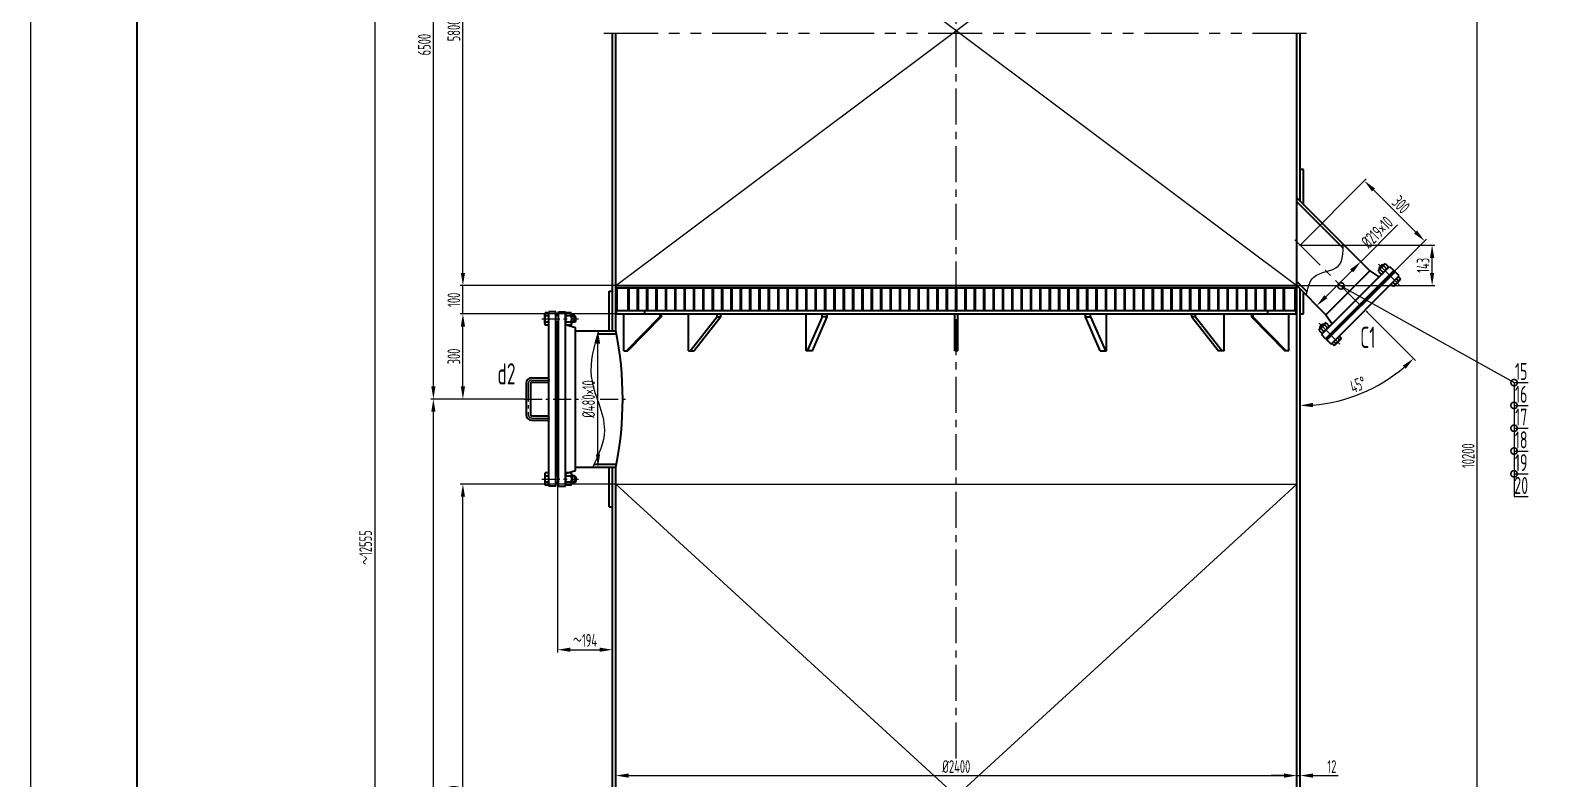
# Model space of a CAD drawing. Header units: millimetres. Extents: x 0 to 8910, y 0 to 12600.
# Drawn here: x 0 to 5369, y 7022 to 9661 of the extents above; entities that cross this region are included whole.
import ezdxf
from ezdxf.enums import TextEntityAlignment as Align

# ---------------------------------------------------------------- set-up
doc = ezdxf.new("R2010")
doc.units = ezdxf.units.MM
doc.linetypes.add('CENTERX2', pattern=[101.6, 63.5, -12.7, 12.7, -12.7])
doc.linetypes.add('PHANTOMX2', pattern=[127, 63.5, -12.7, 12.7, -12.7, 12.7, -12.7])
for name, color, linetype in [('中心线', 3, 'CENTERX2'), ('双点画线', 5, 'PHANTOMX2'), ('尺寸标注', 4, 'Continuous'), ('文字标注', 4, 'Continuous'), ('细实线', 1, 'Continuous')]:
    doc.layers.add(name, color=color, linetype=linetype)
doc.layers.add('粗实线', color=7, linetype='Continuous', lineweight=40)
doc.styles.get("Standard").update_dxf_attribs({"font": 'gbenor.shx', "width": 0.7, "bigfont": 'gbcbig.shx'})
doc.styles.add('文字标注', font='gbenor.shx', dxfattribs={"width": 0.7, "bigfont": 'gbcbig.shx'})
doc.dimstyles.new('ISO-25', dxfattribs={"dimscale": 15, "dimtxt": 3, "dimasz": 3, "dimexe": 0.625, "dimexo": 0, "dimtad": 1, "dimzin": 12, "dimdsep": 46, "dimtxsty": 'Standard', "dimcen": 3, "dimclrd": 256, "dimclre": 256, "dimclrt": 256, "dimadec": 0, "dimazin": 3, "dimtfac": 1, "dimtmove": 0, "dimatfit": 3, "dimldrblk": 'DOTSMALL', "dimfxl": 0, "dimlwd": -1, "dimarcsym": 0})

# ---------------------------------------------------------------- blocks, each defined once
blk = doc.blocks.new('*D5')
at = {"layer": 'Defpoints', "color": 0}
for p in [(1524.4, 8061.2), (2063.6, 8061.2), (2063.6, 5861.2)]:
    blk.add_point(p, dxfattribs=at)
at = {"layer": '尺寸标注', "lineweight": -2}
for p, q in [((2063.6, 8061.2), (1515, 8061.2)), ((2063.6, 5861.2), (1515, 5861.2))]:
    blk.add_line(p, q, dxfattribs=at)
at = {"layer": '尺寸标注'}
blk.add_line((1524.4, 5906.2), (1524.4, 8016.2), dxfattribs=at)
for points in [[(1516.9, 8016.2), (1531.9, 8016.2), (1524.4, 8061.2)], [(1516.9, 5906.2), (1531.9, 5906.2), (1524.4, 5861.2)]]:
    blk.add_solid(points, dxfattribs=at)
at = {"layer": '尺寸标注', "insert": (1492.5, 6961.2), "char_height": 45, "attachment_point": 5, "rotation": 90}
blk.add_mtext('2200', dxfattribs=at)
blk = doc.blocks.new('_DotSmall')
at = {"color": 0, "linetype": 'ByBlock', "const_width": 0.5}
blk.add_lwpolyline([(-0.0625, 0, 1), (0.0625, 0, 1)], format="xyb", close=True, dxfattribs=at)
blk = doc.blocks.new('*D6')
at = {"layer": 'Defpoints', "color": 0}
for p in [(1524.4, 10561.2), (2063.6, 10561.2), (2063.6, 8761.2)]:
    blk.add_point(p, dxfattribs=at)
at = {"layer": '尺寸标注', "lineweight": -2}
for p, q in [((2063.6, 10561.2), (1515, 10561.2)), ((2063.6, 8761.2), (1515, 8761.2))]:
    blk.add_line(p, q, dxfattribs=at)
at = {"layer": '尺寸标注'}
blk.add_line((1524.4, 8806.2), (1524.4, 10516.2), dxfattribs=at)
for points in [[(1516.9, 10516.2), (1531.9, 10516.2), (1524.4, 10561.2)], [(1516.9, 8806.2), (1531.9, 8806.2), (1524.4, 8761.2)]]:
    blk.add_solid(points, dxfattribs=at)
at = {"layer": '尺寸标注', "insert": (1492.5, 9661.2), "char_height": 45, "attachment_point": 5, "rotation": 90}
blk.add_mtext('5800', dxfattribs=at)
blk = doc.blocks.new('*D7')
at = {"layer": 'Defpoints', "color": 0}
for p in [(1420.4, 8361.2), (1740.8, 8361.2), (1740.8, 5511.2)]:
    blk.add_point(p, dxfattribs=at)
at = {"layer": '尺寸标注', "lineweight": -2}
for p, q in [((1740.8, 8361.2), (1411.1, 8361.2)), ((1740.8, 5511.2), (1411.1, 5511.2))]:
    blk.add_line(p, q, dxfattribs=at)
at = {"layer": '尺寸标注'}
blk.add_line((1420.4, 5556.2), (1420.4, 8316.2), dxfattribs=at)
for points in [[(1412.9, 8316.2), (1427.9, 8316.2), (1420.4, 8361.2)], [(1412.9, 5556.2), (1427.9, 5556.2), (1420.4, 5511.2)]]:
    blk.add_solid(points, dxfattribs=at)
at = {"layer": '尺寸标注', "insert": (1388.6, 6936.2), "char_height": 45, "attachment_point": 5, "rotation": 90}
blk.add_mtext('2850', dxfattribs=at)
blk = doc.blocks.new('*D8')
at = {"layer": 'Defpoints', "color": 0}
for p in [(1420.4, 10861.2), (1740.8, 10861.2), (1740.8, 8361.2)]:
    blk.add_point(p, dxfattribs=at)
at = {"layer": '尺寸标注', "lineweight": -2}
for p, q in [((1740.8, 10861.2), (1411.1, 10861.2)), ((1740.8, 8361.2), (1411.1, 8361.2))]:
    blk.add_line(p, q, dxfattribs=at)
at = {"layer": '尺寸标注'}
blk.add_line((1420.4, 8406.2), (1420.4, 10816.2), dxfattribs=at)
for points in [[(1412.9, 10816.2), (1427.9, 10816.2), (1420.4, 10861.2)], [(1412.9, 8406.2), (1427.9, 8406.2), (1420.4, 8361.2)]]:
    blk.add_solid(points, dxfattribs=at)
at = {"layer": '尺寸标注', "insert": (1388.6, 9611.2), "char_height": 45, "attachment_point": 5, "rotation": 90}
blk.add_mtext('6500', dxfattribs=at)
blk = doc.blocks.new('*D9')
at = {"layer": 'Defpoints', "color": 0}
for p in [(4475.6, 11261.2), (5100, 11261.2), (4475.6, 5061.2)]:
    blk.add_point(p, dxfattribs=at)
at = {"layer": '尺寸标注', "lineweight": -2}
for p, q in [((4475.6, 11261.2), (5109.3, 11261.2)), ((4475.6, 5061.2), (5109.3, 5061.2))]:
    blk.add_line(p, q, dxfattribs=at)
at = {"layer": '尺寸标注'}
blk.add_line((5100, 5106.2), (5100, 11216.2), dxfattribs=at)
for points in [[(5092.5, 11216.2), (5107.5, 11216.2), (5100, 11261.2)], [(5092.5, 5106.2), (5107.5, 5106.2), (5100, 5061.2)]]:
    blk.add_solid(points, dxfattribs=at)
at = {"layer": '尺寸标注', "insert": (5068.1, 8161.2), "char_height": 45, "attachment_point": 5, "rotation": 90}
blk.add_mtext('10200', dxfattribs=at)
blk = doc.blocks.new('*D10')
at = {"layer": 'Defpoints', "color": 0}
for p in [(3104.1, 12113.2), (1214.4, 3561.2), (1977.6, 3561.2)]:
    blk.add_point(p, dxfattribs=at)
at = {"layer": '尺寸标注', "lineweight": -2}
for p, q in [((3104.1, 12113.2), (1205, 12113.2)), ((1977.6, 3561.2), (1205, 3561.2))]:
    blk.add_line(p, q, dxfattribs=at)
at = {"layer": '尺寸标注'}
blk.add_line((1214.4, 12068.2), (1214.4, 3606.2), dxfattribs=at)
for points in [[(1206.9, 12068.2), (1221.9, 12068.2), (1214.4, 12113.2)], [(1206.9, 3606.2), (1221.9, 3606.2), (1214.4, 3561.2)]]:
    blk.add_solid(points, dxfattribs=at)
at = {"layer": '尺寸标注', "insert": (1181.2, 7837.2), "char_height": 45, "attachment_point": 5, "rotation": 90}
blk.add_mtext('～12555', dxfattribs=at)
blk = doc.blocks.new('*D18')
at = {"layer": 'Defpoints', "color": 0}
for p in [(4914.3, 8918.5), (4475.6, 8904.1), (4687.8, 8692)]:
    blk.add_point(p, dxfattribs=at)
at = {"layer": '尺寸标注', "lineweight": -2}
for p, q in [((4475.6, 8904.1), (4708.8, 9137.3)), ((4687.8, 8692), (4921, 8925.2))]:
    blk.add_line(p, q, dxfattribs=at)
at = {"layer": '尺寸标注'}
blk.add_line((4734, 9098.8), (4882.5, 8950.3), dxfattribs=at)
for points in [[(4739.3, 9104.1), (4728.7, 9093.5), (4702.2, 9130.7)], [(4887.8, 8955.6), (4877.2, 8945), (4914.3, 8918.5)]]:
    blk.add_solid(points, dxfattribs=at)
at = {"layer": '尺寸标注', "insert": (4830.8, 9047.1), "char_height": 45, "attachment_point": 5, "rotation": 315}
blk.add_mtext('300', dxfattribs=at)
blk = doc.blocks.new('*D21')
at = {"layer": 'Defpoints', "color": 0}
for p in [(1524.4, 8661.2), (2065.6, 8661.2), (1740.8, 8361.2)]:
    blk.add_point(p, dxfattribs=at)
at = {"layer": '尺寸标注', "lineweight": -2}
for p, q in [((2065.6, 8661.2), (1515, 8661.2)), ((1740.8, 8361.2), (1515, 8361.2))]:
    blk.add_line(p, q, dxfattribs=at)
at = {"layer": '尺寸标注'}
blk.add_line((1524.4, 8406.2), (1524.4, 8616.2), dxfattribs=at)
for points in [[(1516.9, 8616.2), (1531.9, 8616.2), (1524.4, 8661.2)], [(1516.9, 8406.2), (1531.9, 8406.2), (1524.4, 8361.2)]]:
    blk.add_solid(points, dxfattribs=at)
at = {"layer": '尺寸标注', "insert": (1492.5, 8511.2), "char_height": 45, "attachment_point": 5, "rotation": 90}
blk.add_mtext('300', dxfattribs=at)
blk = doc.blocks.new('*D23')
at = {"layer": 'Defpoints', "color": 0}
for p in [(1524.4, 8761.2), (2063.6, 8761.2), (2065.6, 8661.2)]:
    blk.add_point(p, dxfattribs=at)
at = {"layer": '尺寸标注', "lineweight": -2}
for p, q in [((2063.6, 8761.2), (1515, 8761.2)), ((2065.6, 8661.2), (1515, 8661.2))]:
    blk.add_line(p, q, dxfattribs=at)
at = {"layer": '尺寸标注'}
blk.add_line((1524.4, 8661.2), (1524.4, 8761.2), dxfattribs=at)
at = {"layer": '尺寸标注', "insert": (1492.5, 8711.2), "char_height": 45, "attachment_point": 5, "rotation": 90}
blk.add_mtext('100', dxfattribs=at)
blk = doc.blocks.new('*D27')
at = {"layer": 'Defpoints', "color": 0}
for p in [(1857.9, 8096.2), (2051.6, 7476.9), (2051.6, 7476.9)]:
    blk.add_point(p, dxfattribs=at)
at = {"layer": '尺寸标注', "lineweight": -2}
for p, q in [((1857.9, 8096.2), (1857.9, 7467.5)), ((2051.6, 7476.9), (2051.6, 7467.5))]:
    blk.add_line(p, q, dxfattribs=at)
at = {"layer": '尺寸标注'}
blk.add_line((1902.9, 7476.9), (2006.6, 7476.9), dxfattribs=at)
for points in [[(1902.9, 7484.4), (1902.9, 7469.4), (1857.9, 7476.9)], [(2006.6, 7484.4), (2006.6, 7469.4), (2051.6, 7476.9)]]:
    blk.add_solid(points, dxfattribs=at)
at = {"layer": '尺寸标注', "insert": (1954.8, 7510), "char_height": 45, "attachment_point": 5}
blk.add_mtext('～194', dxfattribs=at)
blk = doc.blocks.new('*D38')
at = {"layer": 'Defpoints', "color": 0}
for p in [(2000.5, 8601.2), (2000.5, 8601.2), (2000.5, 8121.2)]:
    blk.add_point(p, dxfattribs=at)
at = {"layer": '尺寸标注', "lineweight": -2}
for p, q in [((2000.5, 8601.2), (1991.1, 8601.2)), ((2000.5, 8121.2), (2009.8, 8121.2))]:
    blk.add_line(p, q, dxfattribs=at)
at = {"layer": '尺寸标注'}
blk.add_line((2000.5, 8166.2), (2000.5, 8556.2), dxfattribs=at)
for points in [[(1993, 8556.2), (2008, 8556.2), (2000.5, 8601.2)], [(1993, 8166.2), (2008, 8166.2), (2000.5, 8121.2)]]:
    blk.add_solid(points, dxfattribs=at)
at = {"layer": '尺寸标注', "insert": (1967.3, 8361.2), "char_height": 45, "attachment_point": 5, "rotation": 90}
blk.add_mtext('%%c480×10', dxfattribs=at)
blk = doc.blocks.new('*D41')
at = {"layer": 'Defpoints', "color": 0}
for p in [(4689.3, 8845.3), (4689.3, 8845.3), (4534.5, 8690.4)]:
    blk.add_point(p, dxfattribs=at)
at = {"layer": '尺寸标注'}
for p, q in [((4689.3, 8845.3), (4819.4, 8975.3)), ((4566.3, 8722.2), (4657.5, 8813.5))]:
    blk.add_line(p, q, dxfattribs=at)
at = {"layer": '尺寸标注', "lineweight": -2}
for p, q in [((4689.3, 8845.3), (4682.7, 8851.9)), ((4534.5, 8690.4), (4527.8, 8697))]:
    blk.add_line(p, q, dxfattribs=at)
at = {"layer": '尺寸标注'}
for points in [[(4652.2, 8818.8), (4662.8, 8808.1), (4689.3, 8845.3)], [(4561, 8727.5), (4571.6, 8716.9), (4534.5, 8690.4)]]:
    blk.add_solid(points, dxfattribs=at)
at = {"layer": '尺寸标注', "insert": (4746.8, 8949.6), "char_height": 45, "attachment_point": 5, "rotation": 45}
blk.add_mtext('%%c219×10', dxfattribs=at)
blk = doc.blocks.new('*D44')
at = {"layer": 'Defpoints', "color": 0}
for p in [(2063.6, 7033), (4463.6, 7033), (4463.6, 7033)]:
    blk.add_point(p, dxfattribs=at)
at = {"layer": '尺寸标注', "lineweight": -2}
for p, q in [((2063.6, 7033), (2063.6, 7042.4)), ((4463.6, 7033), (4463.6, 7042.4))]:
    blk.add_line(p, q, dxfattribs=at)
at = {"layer": '尺寸标注'}
blk.add_line((2108.6, 7033), (4418.6, 7033), dxfattribs=at)
for points in [[(2108.6, 7040.5), (2108.6, 7025.5), (2063.6, 7033)], [(4418.6, 7040.5), (4418.6, 7025.5), (4463.6, 7033)]]:
    blk.add_solid(points, dxfattribs=at)
at = {"layer": '尺寸标注', "insert": (3263.6, 7064.9), "char_height": 45, "attachment_point": 5}
blk.add_mtext('%%c2400', dxfattribs=at)
blk = doc.blocks.new('*D45')
at = {"layer": 'Defpoints', "color": 0}
for p in [(4463.6, 7033), (4475.6, 7033), (4475.6, 7033)]:
    blk.add_point(p, dxfattribs=at)
at = {"layer": '尺寸标注', "lineweight": -2}
for p, q in [((4463.6, 7033), (4463.6, 7042.4)), ((4475.6, 7033), (4475.6, 7042.4))]:
    blk.add_line(p, q, dxfattribs=at)
at = {"layer": '尺寸标注'}
for p, q in [((4418.6, 7033), (4373.6, 7033)), ((4463.6, 7033), (4475.6, 7033)), ((4520.6, 7033), (4609.6, 7033))]:
    blk.add_line(p, q, dxfattribs=at)
for points in [[(4418.6, 7040.5), (4418.6, 7025.5), (4463.6, 7033)], [(4520.6, 7040.5), (4520.6, 7025.5), (4475.6, 7033)]]:
    blk.add_solid(points, dxfattribs=at)
at = {"layer": '尺寸标注', "insert": (4587.6, 7064.9), "char_height": 45, "attachment_point": 5}
blk.add_mtext('12', dxfattribs=at)
blk = doc.blocks.new('标注序号')
at = {"layer": '尺寸标注', "width": 0.7}
blk.add_attdef('标注序号', text='', height=4, dxfattribs=at).set_placement((0, 2.625), align=Align.MIDDLE_CENTER)
blk = doc.blocks.new('*D56')
at = {"layer": 'Defpoints', "color": 0}
for p in [(4456.6, 8923.2), (4475.6, 8749.2), (4711.8, 8667.9), (4622.1, 8357.6), (4475.6, 6158.9)]:
    blk.add_point(p, dxfattribs=at)
at = {"layer": '尺寸标注', "lineweight": -2}
blk.add_line((4711.8, 8667.9), (4882.3, 8497.4), dxfattribs=at)
at = {"layer": '尺寸标注'}
blk.add_arc((4475.6, 8904.1), 565.8, 274.5582, 310.4418, dxfattribs=at)
for points in [[(4837.6, 8479), (4847.7, 8468), (4875.7, 8504)], [(4520.9, 8332.6), (4520.3, 8347.6), (4475.6, 8338.3)]]:
    blk.add_solid(points, dxfattribs=at)
at = {"layer": '尺寸标注', "insert": (4679.5, 8412), "char_height": 45, "attachment_point": 5, "rotation": 22.5}
blk.add_mtext('45°', dxfattribs=at)
blk = doc.blocks.new('*D58')
at = {"layer": 'Defpoints', "color": 0}
for p in [(4475.6, 8904.1), (4940.8, 8904.1), (4463.6, 8761.2)]:
    blk.add_point(p, dxfattribs=at)
at = {"layer": '尺寸标注', "lineweight": -2}
for p, q in [((4475.6, 8904.1), (4950.2, 8904.1)), ((4463.6, 8761.2), (4950.2, 8761.2))]:
    blk.add_line(p, q, dxfattribs=at)
at = {"layer": '尺寸标注'}
blk.add_line((4940.8, 8806.2), (4940.8, 8859.1), dxfattribs=at)
for points in [[(4933.3, 8859.1), (4948.3, 8859.1), (4940.8, 8904.1)], [(4933.3, 8806.2), (4948.3, 8806.2), (4940.8, 8761.2)]]:
    blk.add_solid(points, dxfattribs=at)
at = {"layer": '尺寸标注', "insert": (4908.9, 8832.7), "char_height": 45, "attachment_point": 5, "rotation": 90}
blk.add_mtext('143', dxfattribs=at)

msp = doc.modelspace()

# ---------------------------------------------------------------- linework, layer by layer
msp.add_line((4545.37, 8611.852), (4546.608, 8610.614))
at = {"layer": '中心线', "ltscale": 2}
for p, q in [((3263.65, 7093.724), (3263.65, 11522.343)), ((4456.579, 8923.159), (4711.824, 8667.914)), ((4751.558, 8836.776), (4824.515, 8763.819)), ((4542.962, 8628.18), (4615.919, 8555.223))]:
    msp.add_line(p, q, dxfattribs=at)
at = {"layer": '中心线'}
for p, q in [((1802.651, 8643.732), (1931.895, 8643.732)), ((1754.895, 8416.232), (1754.895, 8306.232)), ((1766.895, 8428.232), (1836.895, 8428.232)), ((1740.802, 8361.232), (1944.517, 8361.232)), ((2008.067, 8361.232), (2097.845, 8361.232)), ((1766.895, 8294.232), (1836.895, 8294.232)), ((1802.651, 8078.732), (1931.895, 8078.732))]:
    msp.add_line(p, q, dxfattribs=at)
for centre, start, end in [((1766.895, 8416.232), 90, 180), ((1766.895, 8306.232), 180, 270)]:
    msp.add_arc(centre, 12, start, end, dxfattribs=at)
at = {"layer": '双点画线', "ltscale": 3}
msp.add_line((2021.65, 9651.232), (4505.65, 9651.232), dxfattribs=at)
at = {"layer": '尺寸标注'}
msp.add_point((4475.65, 8904.088), dxfattribs=at)
at = {"layer": '粗实线'}
for p, q in [((2051.65, 8601.232), (2051.65, 9651.232)), ((2063.65, 8601.232), (2063.65, 9651.232)), ((4463.65, 5497.732), (4463.65, 9651.232)), ((4475.65, 9058.944), (4475.65, 9651.232)), ((4487.65, 9170.538), (4475.65, 9170.538)), ((4487.65, 9046.944), (4487.65, 9170.538)), ((4463.65, 9070.944), (4721.37, 8813.225)), ((4463.65, 9056.802), (4627.421, 8893.032)), ((4550.603, 8588.718), (4791.02, 8829.135)), ((4565.453, 8573.869), (4805.869, 8814.285)), ((4566.513, 8658.368), (4721.37, 8813.225)), ((4569.695, 8569.627), (4810.111, 8810.043)), ((4721.37, 8813.225), (4753.543, 8791.658)), ((4750.255, 8812.363), (4761.303, 8801.315)), ((4771.808, 8835.813), (4752.521, 8816.526)), ((4763.292, 8834.368), (4753.966, 8825.042)), ((4767.886, 8834.368), (4753.966, 8820.449)), ((4753.966, 8825.042), (4753.966, 8820.449)), ((4753.966, 8820.449), (4755.205, 8819.21)), ((4756.684, 8818.792), (4767.732, 8807.744)), ((4763.292, 8834.368), (4767.886, 8834.368)), ((4767.886, 8834.368), (4769.124, 8833.13)), ((4769.542, 8831.651), (4780.591, 8820.602)), ((4775.971, 8838.08), (4787.02, 8827.031)), ((4791.02, 8829.135), (4805.869, 8814.285)), ((4796.919, 8805.335), (4801.161, 8801.093)), ((4824.961, 8795.194), (4810.111, 8810.043)), ((2063.65, 8761.232), (4463.65, 8761.232)), ((2063.65, 8753.232), (4463.65, 8753.232)), ((2065.65, 8661.232), (2065.65, 8753.232)), ((2068.65, 8673.232), (2068.65, 8753.232)), ((2107.15, 8673.232), (2107.15, 8753.232)), ((2110.15, 8673.232), (2110.15, 8753.232)), ((2140.15, 8673.232), (2140.15, 8753.232)), ((2143.15, 8673.232), (2143.15, 8753.232)), ((2173.15, 8673.232), (2173.15, 8753.232)), ((2176.15, 8673.232), (2176.15, 8753.232)), ((2206.15, 8673.232), (2206.15, 8753.232)), ((2209.15, 8673.232), (2209.15, 8753.232)), ((2239.15, 8673.232), (2239.15, 8753.232)), ((2242.15, 8673.232), (2242.15, 8753.232)), ((2272.15, 8673.232), (2272.15, 8753.232)), ((2275.15, 8673.232), (2275.15, 8753.232)), ((2305.15, 8673.232), (2305.15, 8753.232)), ((2308.15, 8673.232), (2308.15, 8753.232)), ((2338.15, 8673.232), (2338.15, 8753.232)), ((2341.15, 8673.232), (2341.15, 8753.232)), ((2371.15, 8673.232), (2371.15, 8753.232)), ((2374.15, 8673.232), (2374.15, 8753.232)), ((2404.15, 8673.232), (2404.15, 8753.232)), ((2407.15, 8673.232), (2407.15, 8753.232)), ((2437.15, 8673.232), (2437.15, 8753.232)), ((2440.15, 8673.232), (2440.15, 8753.232)), ((2470.15, 8673.232), (2470.15, 8753.232)), ((2473.15, 8673.232), (2473.15, 8753.232)), ((2503.15, 8673.232), (2503.15, 8753.232)), ((2506.15, 8673.232), (2506.15, 8753.232)), ((2536.15, 8673.232), (2536.15, 8753.232)), ((2539.15, 8673.232), (2539.15, 8753.232)), ((2569.15, 8673.232), (2569.15, 8753.232)), ((2572.15, 8673.232), (2572.15, 8753.232)), ((2602.15, 8673.232), (2602.15, 8753.232)), ((2605.15, 8673.232), (2605.15, 8753.232)), ((2635.15, 8673.232), (2635.15, 8753.232)), ((2638.15, 8673.232), (2638.15, 8753.232)), ((2668.15, 8673.232), (2668.15, 8753.232)), ((2671.15, 8673.232), (2671.15, 8753.232)), ((2701.15, 8673.232), (2701.15, 8753.232)), ((2704.15, 8673.232), (2704.15, 8753.232)), ((2734.15, 8673.232), (2734.15, 8753.232)), ((2737.15, 8673.232), (2737.15, 8753.232)), ((2767.15, 8673.232), (2767.15, 8753.232)), ((2770.15, 8673.232), (2770.15, 8753.232)), ((2800.15, 8673.232), (2800.15, 8753.232)), ((2803.15, 8673.232), (2803.15, 8753.232)), ((2833.15, 8673.232), (2833.15, 8753.232)), ((2836.15, 8673.232), (2836.15, 8753.232)), ((2866.15, 8673.232), (2866.15, 8753.232)), ((2869.15, 8673.232), (2869.15, 8753.232)), ((2899.15, 8673.232), (2899.15, 8753.232)), ((2902.15, 8673.232), (2902.15, 8753.232)), ((2932.15, 8673.232), (2932.15, 8753.232)), ((2935.15, 8673.232), (2935.15, 8753.232)), ((2965.15, 8673.232), (2965.15, 8753.232)), ((2968.15, 8673.232), (2968.15, 8753.232)), ((2998.15, 8673.232), (2998.15, 8753.232)), ((3001.15, 8673.232), (3001.15, 8753.232)), ((3031.15, 8673.232), (3031.15, 8753.232)), ((3034.15, 8673.232), (3034.15, 8753.232)), ((3064.15, 8673.232), (3064.15, 8753.232)), ((3067.15, 8673.232), (3067.15, 8753.232)), ((3097.15, 8673.232), (3097.15, 8753.232)), ((3100.15, 8673.232), (3100.15, 8753.232)), ((3130.15, 8673.232), (3130.15, 8753.232)), ((3133.15, 8673.232), (3133.15, 8753.232)), ((3163.15, 8673.232), (3163.15, 8753.232)), ((3166.15, 8673.232), (3166.15, 8753.232)), ((3196.15, 8673.232), (3196.15, 8753.232)), ((3199.15, 8673.232), (3199.15, 8753.232)), ((3229.15, 8673.232), (3229.15, 8753.232)), ((3232.15, 8673.232), (3232.15, 8753.232)), ((3262.15, 8673.232), (3262.15, 8753.232)), ((3265.15, 8673.232), (3265.15, 8753.232)), ((3295.15, 8673.232), (3295.15, 8753.232)), ((3298.15, 8673.232), (3298.15, 8753.232)), ((3328.15, 8673.232), (3328.15, 8753.232)), ((3331.15, 8673.232), (3331.15, 8753.232)), ((3361.15, 8673.232), (3361.15, 8753.232)), ((3364.15, 8673.232), (3364.15, 8753.232)), ((3394.15, 8673.232), (3394.15, 8753.232)), ((3397.15, 8673.232), (3397.15, 8753.232)), ((3427.15, 8673.232), (3427.15, 8753.232)), ((3430.15, 8673.232), (3430.15, 8753.232)), ((3460.15, 8673.232), (3460.15, 8753.232)), ((3463.15, 8673.232), (3463.15, 8753.232)), ((3493.15, 8673.232), (3493.15, 8753.232)), ((3496.15, 8673.232), (3496.15, 8753.232)), ((3526.15, 8673.232), (3526.15, 8753.232)), ((3529.15, 8673.232), (3529.15, 8753.232)), ((3559.15, 8673.232), (3559.15, 8753.232)), ((3562.15, 8673.232), (3562.15, 8753.232)), ((3592.15, 8673.232), (3592.15, 8753.232)), ((3595.15, 8673.232), (3595.15, 8753.232)), ((3625.15, 8673.232), (3625.15, 8753.232)), ((3628.15, 8673.232), (3628.15, 8753.232)), ((3658.15, 8673.232), (3658.15, 8753.232)), ((3661.15, 8673.232), (3661.15, 8753.232)), ((3691.15, 8673.232), (3691.15, 8753.232)), ((3694.15, 8673.232), (3694.15, 8753.232)), ((3724.15, 8673.232), (3724.15, 8753.232)), ((3727.15, 8673.232), (3727.15, 8753.232)), ((3757.15, 8673.232), (3757.15, 8753.232)), ((3760.15, 8673.232), (3760.15, 8753.232)), ((3790.15, 8673.232), (3790.15, 8753.232)), ((3793.15, 8673.232), (3793.15, 8753.232)), ((3823.15, 8673.232), (3823.15, 8753.232)), ((3826.15, 8673.232), (3826.15, 8753.232)), ((3856.15, 8673.232), (3856.15, 8753.232)), ((3859.15, 8673.232), (3859.15, 8753.232)), ((3889.15, 8673.232), (3889.15, 8753.232)), ((3892.15, 8673.232), (3892.15, 8753.232)), ((3922.15, 8673.232), (3922.15, 8753.232)), ((3925.15, 8673.232), (3925.15, 8753.232)), ((3955.15, 8673.232), (3955.15, 8753.232)), ((3958.15, 8673.232), (3958.15, 8753.232)), ((3988.15, 8673.232), (3988.15, 8753.232)), ((3991.15, 8673.232), (3991.15, 8753.232)), ((4021.15, 8673.232), (4021.15, 8753.232)), ((4024.15, 8673.232), (4024.15, 8753.232)), ((4054.15, 8673.232), (4054.15, 8753.232)), ((4057.15, 8673.232), (4057.15, 8753.232)), ((4087.15, 8673.232), (4087.15, 8753.232)), ((4090.15, 8673.232), (4090.15, 8753.232)), ((4120.15, 8673.232), (4120.15, 8753.232)), ((4123.15, 8673.232), (4123.15, 8753.232)), ((4153.15, 8673.232), (4153.15, 8753.232)), ((4156.15, 8673.232), (4156.15, 8753.232)), ((4186.15, 8673.232), (4186.15, 8753.232)), ((4189.15, 8673.232), (4189.15, 8753.232)), ((4219.15, 8673.232), (4219.15, 8753.232)), ((4222.15, 8673.232), (4222.15, 8753.232)), ((4252.15, 8673.232), (4252.15, 8753.232)), ((4255.15, 8673.232), (4255.15, 8753.232)), ((4285.15, 8673.232), (4285.15, 8753.232)), ((4288.15, 8673.232), (4288.15, 8753.232)), ((4318.15, 8673.232), (4318.15, 8753.232)), ((4321.15, 8673.232), (4321.15, 8753.232)), ((4351.15, 8673.232), (4351.15, 8753.232)), ((4354.15, 8673.232), (4354.15, 8753.232)), ((4384.15, 8673.232), (4384.15, 8753.232)), ((4387.15, 8673.232), (4387.15, 8753.232)), ((4417.15, 8673.232), (4417.15, 8753.232)), ((4420.15, 8673.232), (4420.15, 8753.232)), ((4458.65, 8673.232), (4458.65, 8753.232)), ((4461.65, 8661.232), (4461.65, 8753.232)), ((4463.65, 8775.374), (4500.182, 8738.842)), ((4463.65, 8761.232), (4566.513, 8658.368)), ((4584.544, 8554.777), (4824.961, 8795.194)), ((4593.737, 8597.911), (4781.827, 8786.001)), ((4781.827, 8786.001), (4781.827, 8790.244)), ((4781.827, 8786.001), (4786.07, 8786.001)), ((4782.999, 8791.416), (4787.242, 8787.173)), ((4796.193, 8766.426), (4803.638, 8758.98)), ((4802.622, 8772.855), (4810.067, 8765.41)), ((4827.088, 8780.534), (4807.801, 8761.247)), ((4815.48, 8785.713), (4822.925, 8778.268)), ((4821.909, 8792.142), (4829.354, 8784.697)), ((2039.65, 8741.232), (2051.65, 8741.232)), ((2039.65, 8601.232), (2039.65, 8741.232)), ((4475.65, 6158.944), (4475.65, 8749.232)), ((4487.65, 8661.638), (4487.65, 8737.232)), ((1812.651, 8627.366), (1812.651, 8660.097)), ((1826.895, 8665.553), (1814.26, 8665.553)), ((1826.895, 8654.642), (1814.26, 8654.642)), ((1826.895, 8053.732), (1826.895, 8668.732)), ((1851.895, 8668.732), (1826.895, 8668.732)), ((1851.895, 8053.732), (1851.895, 8668.732)), ((1860.895, 8655.543), (1851.895, 8655.543)), ((1860.895, 8668.732), (1885.895, 8668.732)), ((1860.895, 8053.732), (1860.895, 8668.732)), ((1885.895, 8053.732), (1885.895, 8668.732)), ((1906.254, 8665.553), (1887.504, 8665.553)), ((1906.254, 8654.642), (1887.504, 8654.642)), ((1907.863, 8627.366), (1907.863, 8660.097)), ((1917.997, 8655.543), (1907.863, 8655.543)), ((1917.997, 8631.921), (1917.997, 8655.543)), ((1921.895, 8651.645), (1917.997, 8655.543)), ((1921.895, 8635.818), (1921.895, 8651.645)), ((2065.65, 8673.232), (4461.65, 8673.232)), ((2065.65, 8661.232), (4461.65, 8661.232)), ((2091.552, 8531.232), (2091.552, 8661.232)), ((2218.252, 8651.232), (2101.302, 8531.232)), ((2222.702, 8651.232), (2105.752, 8531.232)), ((2165.65, 8661.232), (2165.65, 8673.232)), ((2218.252, 8661.232), (2218.252, 8651.232)), ((2218.252, 8651.232), (2222.702, 8651.232)), ((2222.702, 8661.232), (2222.702, 8651.232)), ((2319.25, 8531.232), (2319.25, 8661.232)), ((2420.855, 8651.232), (2327.068, 8531.232)), ((2433.325, 8651.232), (2339.538, 8531.232)), ((2420.855, 8651.232), (2420.855, 8661.232)), ((2420.855, 8651.232), (2433.325, 8651.232)), ((2433.325, 8651.232), (2433.325, 8661.232)), ((2733.998, 8531.232), (2733.998, 8661.232)), ((2790.385, 8651.232), (2738.337, 8531.232)), ((2756.356, 8531.232), (2808.404, 8651.232)), ((2790.385, 8651.232), (2790.385, 8661.232)), ((2808.404, 8651.232), (2790.385, 8651.232)), ((2808.404, 8651.232), (2808.404, 8661.232)), ((3258.65, 8531.232), (3258.65, 8661.232)), ((3268.65, 8531.232), (3268.65, 8661.232)), ((3718.896, 8651.232), (3718.896, 8661.232)), ((3770.944, 8531.232), (3718.896, 8651.232)), ((3718.896, 8651.232), (3736.915, 8651.232)), ((3736.915, 8651.232), (3736.915, 8661.232)), ((3736.915, 8651.232), (3788.963, 8531.232)), ((3793.302, 8531.232), (3793.302, 8661.232)), ((4093.975, 8651.232), (4093.975, 8661.232)), ((4106.445, 8651.232), (4093.975, 8651.232)), ((4093.975, 8651.232), (4187.762, 8531.232)), ((4106.445, 8651.232), (4106.445, 8661.232)), ((4106.445, 8651.232), (4200.232, 8531.232)), ((4208.05, 8531.232), (4208.05, 8661.232)), ((4304.598, 8661.232), (4304.598, 8651.232)), ((4304.598, 8651.232), (4421.548, 8531.232)), ((4309.048, 8651.232), (4304.598, 8651.232)), ((4309.048, 8661.232), (4309.048, 8651.232)), ((4309.048, 8651.232), (4425.998, 8531.232)), ((4361.65, 8661.232), (4361.65, 8673.232)), ((4435.748, 8531.232), (4435.748, 8661.232)), ((4475.65, 8661.638), (4487.65, 8661.638)), ((4566.513, 8658.368), (4588.08, 8626.195)), ((1826.895, 8632.821), (1814.26, 8632.821)), ((1826.895, 8621.911), (1814.26, 8621.911)), ((1860.895, 8631.921), (1851.895, 8631.921)), ((1854.895, 8626.232), (1851.895, 8629.232)), ((1857.895, 8626.232), (1854.895, 8626.232)), ((1854.895, 8096.232), (1854.895, 8626.232)), ((1857.895, 8626.232), (1860.895, 8629.232)), ((1857.895, 8096.232), (1857.895, 8626.232)), ((1885.895, 8623.732), (1920.895, 8613.232)), ((1906.254, 8632.821), (1887.504, 8632.821)), ((1906.254, 8621.911), (1887.504, 8621.911)), ((1917.997, 8631.921), (1907.863, 8631.921)), ((1921.895, 8635.818), (1917.997, 8631.921)), ((1920.895, 8109.232), (1920.895, 8613.232)), ((1920.895, 8601.232), (2063.65, 8601.232)), ((1999.713, 8591.232), (2065.643, 8591.232)), ((4541.658, 8603.767), (4552.707, 8592.718)), ((4563.212, 8627.217), (4543.925, 8607.93)), ((4559.289, 8625.772), (4545.37, 8611.852)), ((4554.696, 8625.772), (4545.37, 8616.446)), ((4545.37, 8616.446), (4545.37, 8611.852)), ((4548.087, 8610.196), (4559.136, 8599.148)), ((4554.696, 8625.772), (4559.289, 8625.772)), ((4559.289, 8625.772), (4560.528, 8624.533)), ((4560.946, 8623.054), (4571.994, 8612.006)), ((4567.375, 8629.483), (4578.423, 8618.435)), ((4588.322, 8596.739), (4592.565, 8592.496)), ((4593.737, 8597.911), (4589.494, 8597.911)), ((4593.737, 8597.911), (4593.737, 8593.668)), ((4550.603, 8588.718), (4565.453, 8573.869)), ((4584.544, 8554.777), (4569.695, 8569.627)), ((4574.403, 8582.819), (4578.645, 8578.577)), ((4587.596, 8557.829), (4595.041, 8550.384)), ((4594.025, 8564.258), (4601.47, 8556.813)), ((4618.491, 8571.937), (4599.204, 8552.65)), ((4606.883, 8577.116), (4614.329, 8569.671)), ((4613.313, 8583.545), (4620.758, 8576.1)), ((2091.552, 8531.232), (2105.752, 8531.232)), ((2319.25, 8531.232), (2339.538, 8531.232)), ((2756.356, 8531.232), (2733.998, 8531.232)), ((3268.65, 8531.232), (3258.65, 8531.232)), ((3770.944, 8531.232), (3793.302, 8531.232)), ((4208.05, 8531.232), (4187.762, 8531.232)), ((4435.748, 8531.232), (4421.548, 8531.232)), ((1766.895, 8436.232), (1826.895, 8436.232)), ((1746.895, 8416.232), (1746.895, 8306.232)), ((1762.895, 8416.232), (1762.895, 8306.232)), ((1766.895, 8420.232), (1826.895, 8420.232)), ((1766.895, 8302.232), (1826.895, 8302.232)), ((1766.895, 8286.232), (1826.895, 8286.232)), ((1885.895, 8098.732), (1920.895, 8109.232)), ((1920.895, 8121.232), (2063.65, 8121.232)), ((1986.926, 8131.232), (2065.643, 8131.232)), ((2039.65, 7981.232), (2039.65, 8121.232)), ((2051.65, 5751.232), (2051.65, 8121.232)), ((2063.65, 5751.232), (2063.65, 8121.232)), ((1812.651, 8095.097), (1812.651, 8062.366)), ((1826.895, 8100.553), (1814.26, 8100.553)), ((1826.895, 8089.642), (1814.26, 8089.642)), ((1826.895, 8067.821), (1814.26, 8067.821)), ((1826.895, 8056.911), (1814.26, 8056.911)), ((1851.895, 8053.732), (1826.895, 8053.732)), ((1854.895, 8096.232), (1851.895, 8093.232)), ((1860.895, 8090.543), (1851.895, 8090.543)), ((1860.895, 8066.921), (1851.895, 8066.921)), ((1857.895, 8096.232), (1854.895, 8096.232)), ((1857.895, 8096.232), (1860.895, 8093.232)), ((1860.895, 8053.732), (1885.895, 8053.732)), ((1906.254, 8100.553), (1887.504, 8100.553)), ((1906.254, 8089.642), (1887.504, 8089.642)), ((1906.254, 8067.821), (1887.504, 8067.821)), ((1906.254, 8056.911), (1887.504, 8056.911)), ((1907.863, 8095.097), (1907.863, 8062.366)), ((1917.997, 8090.543), (1907.863, 8090.543)), ((1917.997, 8066.921), (1907.863, 8066.921)), ((1921.895, 8086.645), (1917.997, 8090.543)), ((1917.997, 8090.543), (1917.997, 8066.921)), ((1921.895, 8070.818), (1917.997, 8066.921)), ((1921.895, 8086.645), (1921.895, 8070.818)), ((2039.65, 7981.232), (2051.65, 7981.232))]:
    msp.add_line(p, q, dxfattribs=at)
msp.add_lwpolyline([(8760, 12450), (375, 12450), (375, 150), (8760, 150)], close=True, dxfattribs=at)
for centre, radius, start, end in [((4758.444, 8810.603), 8.377, 102.13278, 167.86722), ((4784.436, 8803.899), 31.496, 118.22135, 151.77865), ((4759.543, 8809.504), 8.377, 282.13278, 347.86722), ((4752.839, 8835.496), 31.496, 298.22135, 331.77865), ((4777.731, 8829.89), 8.377, 102.13278, 167.86722), ((4778.83, 8828.792), 8.377, 282.13278, 347.86722), ((4801.877, 8767.17), 8.377, 282.13278, 347.86722), ((4795.173, 8793.161), 31.496, 298.22135, 331.77865), ((4821.165, 8786.457), 8.377, 282.13278, 347.86722), ((1822.703, 8660.097), 10.052, 147.13278, 212.86722), ((1850.446, 8643.732), 37.795, 163.22135, 196.77865), ((1895.947, 8660.097), 10.052, 147.13278, 212.86722), ((1923.69, 8643.732), 37.795, 163.22135, 196.77865), ((1897.811, 8660.097), 10.052, 327.13278, 32.86722), ((1870.068, 8643.732), 37.795, 343.22135, 16.77865), ((1822.703, 8627.366), 10.052, 147.13278, 212.86722), ((1895.947, 8627.366), 10.052, 147.13278, 212.86722), ((1897.811, 8627.366), 10.052, 327.13278, 32.86722), ((885.437, 8361.232), 1202.408, 348.486463, 11.513537), ((4549.848, 8602.007), 8.377, 102.13278, 167.86722), ((4575.839, 8595.302), 31.496, 118.22135, 151.77865), ((4550.946, 8600.908), 8.377, 282.13278, 347.86722), ((4544.242, 8626.899), 31.496, 298.22135, 331.77865), ((4569.135, 8621.294), 8.377, 102.13278, 167.86722), ((4570.234, 8620.195), 8.377, 282.13278, 347.86722), ((4593.281, 8558.573), 8.377, 282.13278, 347.86722), ((4586.577, 8584.565), 31.496, 298.22135, 331.77865), ((4612.568, 8577.861), 8.377, 282.13278, 347.86722), ((1766.895, 8416.232), 20, 90, 180), ((1766.895, 8416.232), 4, 90, 180), ((1766.895, 8306.232), 20, 180, 270), ((1766.895, 8306.232), 4, 180, 270), ((1822.703, 8095.097), 10.052, 147.13278, 212.86722), ((1850.446, 8078.732), 37.795, 163.22135, 196.77865), ((1822.703, 8062.366), 10.052, 147.13278, 212.86722), ((1895.947, 8095.097), 10.052, 147.13278, 212.86722), ((1923.69, 8078.732), 37.795, 163.22135, 196.77865), ((1895.947, 8062.366), 10.052, 147.13278, 212.86722), ((1897.811, 8095.097), 10.052, 327.13278, 32.86722), ((1870.068, 8078.732), 37.795, 343.22135, 16.77865), ((1897.811, 8062.366), 10.052, 327.13278, 32.86722)]:
    msp.add_arc(centre, radius, start, end, dxfattribs=at)
at = {"layer": '细实线'}
for p, q in [((2063.65, 8761.232), (4463.65, 10561.232)), ((2063.65, 10561.232), (4463.65, 8761.232)), ((4753.966, 8825.042), (4757.502, 8821.507)), ((4763.292, 8834.368), (4766.828, 8830.833)), ((1921.895, 8651.645), (1907.863, 8651.645)), ((1921.895, 8635.818), (1907.863, 8635.818)), ((4545.37, 8616.446), (4548.905, 8612.91)), ((4554.696, 8625.772), (4558.231, 8622.236)), ((1921.895, 8086.645), (1907.863, 8086.645)), ((1921.895, 8070.818), (1907.863, 8070.818)), ((2063.65, 8061.232), (4463.65, 8061.232)), ((2063.65, 5861.232), (4463.65, 8061.232)), ((2063.65, 8061.232), (4463.65, 5861.232))]:
    msp.add_line(p, q, dxfattribs=at)
msp.add_lwpolyline([(8910, 12600), (0, 12600), (0, 0), (8910, 0)], close=True, dxfattribs=at)
for points in [[(4497.916, 8726.966), (4523.507, 8791.355), (4610.018, 8830.17), (4627.675, 8906.92)], [(2002.701, 8601.232), (1976.814, 8440.561), (2023.137, 8251.311), (1982.264, 8121.232)]]:
    msp.add_spline(points, degree=3, dxfattribs=at)

# ---------------------------------------------------------------- block references
at = {"layer": '尺寸标注', "xscale": 15, "yscale": 15, "zscale": 15}
for p, values in [((5254.763, 8418.963), {'标注序号': '15'}), ((5254.763, 8338.574), {'标注序号': '16'}), ((5254.763, 8258.184), {'标注序号': '17'}), ((5254.763, 8177.795), {'标注序号': '18'}), ((5254.763, 8097.406), {'标注序号': '19'}), ((5254.763, 8017.016), {'标注序号': '20'})]:
    msp.add_blockref('标注序号', p, dxfattribs=at).add_auto_attribs(values)

# ---------------------------------------------------------------- texts
at = {"layer": '文字标注', "style": '文字标注', "width": 0.7}
for s, p in [('C1', (4687.155, 8541.256)), ('d2', (1646.27, 8412.651))]:
    msp.add_text(s, height=75, dxfattribs=at).set_placement(p)

# ---------------------------------------------------------------- dimensions: what is measured, and where the dimension line sits
at = {"layer": '尺寸标注'}
for base, p1, p2, text, picture, middle in [((1214.366, 3561.232), (3104.15, 12113.232), (1977.65, 3561.232), '～12555', '*D10', (1181.25, 7837.232)), ((5099.973, 11261.232), (4475.65, 5061.232), (4475.65, 11261.232), '10200', '*D9', (5068.098, 8161.232)), ((1420.449, 10861.232), (1740.802, 8361.232), (1740.802, 10861.232), '6500', '*D8', (1388.574, 9611.232)), ((1524.392, 10561.232), (2063.65, 8761.232), (2063.65, 10561.232), '5800', '*D6', (1492.517, 9661.232)), ((2000.464, 8601.232), (2000.464, 8121.232), (2000.464, 8601.232), '%%c<>×10', '*D38', (1967.348, 8361.232))]:
    dim = msp.add_linear_dim(base=base, p1=p1, p2=p2, angle=90, text=text, dimstyle='ISO-25', dxfattribs=at)
    dim.commit()
    dim.dimension.update_dxf_attribs({"geometry": picture, "text_midpoint": middle})
dim = msp.add_aligned_dim(p1=(4475.65, 8904.088), p2=(4687.782, 8691.956), distance=320.414, dimstyle='ISO-25', dxfattribs=at)
dim.commit()
dim.dimension.update_dxf_attribs({"geometry": '*D18', "text_midpoint": (4830.822, 9047.128)})
dim = msp.add_linear_dim(base=(4689.321, 8845.273), p1=(4534.465, 8690.417), p2=(4689.321, 8845.273), angle=45, text='%%c<>×10', dimstyle='ISO-25', dxfattribs=at)
dim.commit()
dim.dimension.update_dxf_attribs({"geometry": '*D41', "text_midpoint": (4770.256, 8926.208), "dimtype": 161})
dim = msp.add_angular_dim_2l(base=(4622.086, 8357.581), line1=((4475.65, 6158.944), (4475.65, 8749.232)), line2=((4456.579, 8923.159), (4711.824, 8667.914)), dimstyle='ISO-25', dxfattribs=at)
dim.commit()
dim.dimension.update_dxf_attribs({"geometry": '*D56', "text_midpoint": (4679.494, 8411.966)})
dim = msp.add_linear_dim(base=(4940.781, 8904.088), p1=(4463.65, 8761.232), p2=(4475.65, 8904.088), angle=90, dimstyle='ISO-25', override={"dimdec": 0}, dxfattribs=at)
dim.commit()
dim.dimension.update_dxf_attribs({"geometry": '*D58', "text_midpoint": (4908.906, 8832.66)})
for base, p1, p2, picture, middle in [((1524.392, 8761.232), (2065.65, 8661.232), (2063.65, 8761.232), '*D23', (1492.517, 8711.232)), ((1524.392, 8661.232), (1740.802, 8361.232), (2065.65, 8661.232), '*D21', (1492.517, 8511.232)), ((1420.449, 8361.232), (1740.802, 5511.232), (1740.802, 8361.232), '*D7', (1388.574, 6936.232)), ((1524.392, 8061.232), (2063.65, 5861.232), (2063.65, 8061.232), '*D5', (1492.517, 6961.232))]:
    dim = msp.add_linear_dim(base=base, p1=p1, p2=p2, angle=90, dimstyle='ISO-25', dxfattribs=at)
    dim.commit()
    dim.dimension.update_dxf_attribs({"geometry": picture, "text_midpoint": middle})
dim = msp.add_linear_dim(base=(2051.65, 7476.899), p1=(1857.895, 8096.232), p2=(2051.65, 7476.899), text='～<>', dimstyle='ISO-25', override={"dimdec": 0}, dxfattribs=at)
dim.commit()
dim.dimension.update_dxf_attribs({"geometry": '*D27', "text_midpoint": (1954.772, 7510.015)})
dim = msp.add_linear_dim(base=(4463.65, 7033.035), p1=(2063.65, 7033.035), p2=(4463.65, 7033.035), text='%%c<>', dimstyle='ISO-25', dxfattribs=at)
dim.commit()
dim.dimension.update_dxf_attribs({"geometry": '*D44', "text_midpoint": (3263.65, 7064.91)})
dim = msp.add_linear_dim(base=(4475.65, 7033.035), p1=(4463.65, 7033.035), p2=(4475.65, 7033.035), dimstyle='ISO-25', dxfattribs=at)
dim.commit()
dim.dimension.update_dxf_attribs({"geometry": '*D45', "text_midpoint": (4587.626, 7064.91)})

# ---------------------------------------------------------------- leaders
for points in [[(4619.622, 8760.116), (5229.763, 8418.963), (5279.763, 8418.963)], [(5229.763, 8418.963), (5229.763, 8338.574), (5279.763, 8338.574)], [(5229.763, 8338.574), (5229.763, 8258.184), (5279.763, 8258.184)], [(5229.763, 8258.184), (5229.763, 8177.795), (5279.763, 8177.795)], [(5229.763, 8177.795), (5229.763, 8097.406), (5279.763, 8097.406)], [(5229.763, 8097.406), (5229.763, 8017.016), (5279.763, 8017.016)]]:
    msp.add_leader(points, dimstyle='ISO-25', override={"dimgap": 0.625, "dimtad": 0}, dxfattribs=at)

doc.saveas('drawing.dxf')
